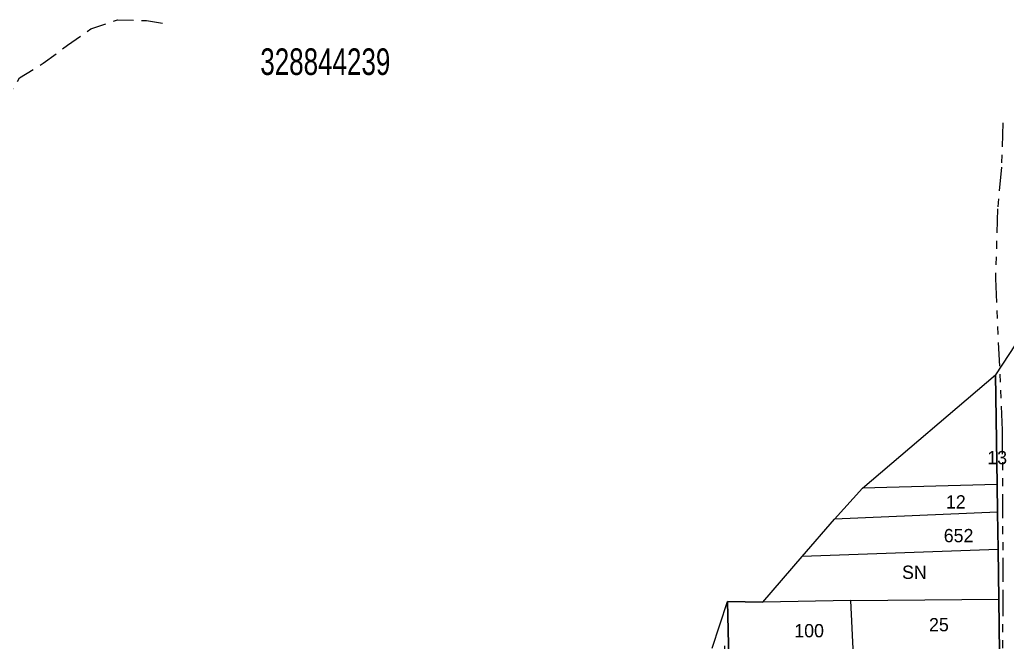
# Model space of a CAD drawing. Extents: x 203604 to 204690, y 4848469 to 4850418.
# Drawn here: x 204225.5 to 204411.3, y 4848835.2 to 4848952.3 of the extents above; entities that cross this region are included whole.
import ezdxf
from ezdxf.enums import TextEntityAlignment as Align

# ---------------------------------------------------------------- set-up
doc = ezdxf.new("R2010")
doc.units = 0
doc.header["$LTSCALE"] = 1.5
doc.header["$MEASUREMENT"] = 0
doc.linetypes.add('TRACO_15', pattern=[3, 2, -1])
doc.linetypes.add('TRACO_25', pattern=[8, 3, -1, 1, -1, 1, -1])
for name, color, linetype in [('CD_MALHA_LOTES', 7, 'CONTINUOUS'), ('CD_TXT_QUADRA', 2, 'CONTINUOUS'), ('RU-QUADRA', 210, 'CONTINUOUS'), ('SV-CAMINHO-TRILHA', 20, 'CONTINUOUS'), ('SV-RUA-NAO-PAV', 7, 'CONTINUOUS'), ('Th_NmrPort', 7, 'CONTINUOUS')]:
    doc.layers.add(name, color=color, linetype=linetype)
doc.styles.add('ARIAL', font='ARIAL.SHX')

msp = doc.modelspace()

# ---------------------------------------------------------------- linework, layer by layer
at = {"layer": 'CD_MALHA_LOTES', "linetype": 'Continuous', "flags": 128}
for points in [[(204415.31, 4848894.96), (204409.1, 4848885.53)], [(204384.05, 4848864.16), (204409.1, 4848885.53)], [(204409.1, 4848885.53), (204409.39, 4848864.85)], [(204378.79, 4848858.37), (204384.05, 4848864.16)], [(204409.39, 4848864.85), (204384.05, 4848864.16)], [(204409.39, 4848864.85), (204409.46, 4848859.69)], [(204372.7, 4848851.33), (204378.79, 4848858.37)], [(204409.46, 4848859.69), (204378.79, 4848858.37)], [(204409.46, 4848859.69), (204409.56, 4848852.68)], [(204365.3, 4848842.78), (204372.7, 4848851.33)], [(204409.56, 4848852.68), (204372.7, 4848851.33)], [(204409.56, 4848852.68), (204409.69, 4848843.31)], [(204355.75, 4848834.11), (204358.65, 4848842.87)], [(204358.89, 4848832.1), (204358.65, 4848842.87)], [(204358.65, 4848842.87), (204365.3, 4848842.78)], [(204381.86, 4848843.05), (204365.3, 4848842.78)], [(204381.86, 4848843.05), (204409.69, 4848843.31)], [(204382.37, 4848832.63), (204381.86, 4848843.05)], [(204409.69, 4848843.31), (204409.83, 4848833.23)]]:
    msp.add_lwpolyline(points, dxfattribs=at)
at = {"layer": 'RU-QUADRA', "linetype": 'Continuous'}
for points in [[(204409.1, 4848885.53, 0.18, 0.18, 0), (204415.31, 4848894.96, 0.18, 0.18, 0)], [(204384.05, 4848864.16, 0.18, 0.18, 0), (204409.1, 4848885.53, 0.18, 0.18, 0)], [(204372.7, 4848851.33, 0.18, 0.18, 0), (204378.79, 4848858.37, 0.18, 0.18, 0)], [(204365.3, 4848842.78, 0.18, 0.18, 0), (204372.7, 4848851.33, 0.18, 0.18, 0)], [(204355.75, 4848834.11, 0.18, 0.18, 0), (204358.65, 4848842.87, 0.18, 0.18, 0)]]:
    msp.add_lwpolyline(points, format="xyseb", dxfattribs=at)
at = {"layer": 'RU-QUADRA', "linetype": 'Continuous', "flags": 128}
for points in [[(204409.83, 4848833.23), (204409.69, 4848843.31), (204409.56, 4848852.68), (204409.46, 4848859.69), (204409.39, 4848864.85), (204409.1, 4848885.53)], [(204358.65, 4848842.87), (204358.89, 4848832.1)]]:
    msp.add_lwpolyline(points, dxfattribs=at)
at = {"layer": 'RU-QUADRA', "linetype": 'Continuous'}
for points in [[(204384.05, 4848864.16), (204378.79, 4848858.37)], [(204365.3, 4848842.78), (204358.65, 4848842.87)]]:
    msp.add_lwpolyline(points, dxfattribs=at)
at = {"layer": 'SV-CAMINHO-TRILHA', "linetype": 'TRACO_15'}
msp.add_polyline3d([(204183.29, 4848908.39, 11.98), (204185.22, 4848913.07, 12.06), (204187.65, 4848917.81, 12.09), (204191.45, 4848921.26, 12.16), (204196.83, 4848921.27, 12.29), (204201.69, 4848923.19, 12.36), (204205.99, 4848926.61, 12.36), (204211.06, 4848927.87, 12.41), (204216.08, 4848929.04, 12.44), (204220.1, 4848932.53, 12.44), (204222.68, 4848936.82, 12.44), (204225.46, 4848941.36, 12.45), (204229.91, 4848944.08, 12.49), (204234.46, 4848947.48, 12.68), (204238.84, 4848950.54, 12.75), (204243.9, 4848952.27, 12.8), (204249.35, 4848952.1, 12.7), (204253.73, 4848951.37, 12.71)], dxfattribs=at)
at = {"layer": 'SV-RUA-NAO-PAV', "linetype": 'TRACO_25'}
msp.add_polyline3d([(204410.46, 4848932.88, 13.44), (204410.19, 4848924.56, 13.44), (204409.47, 4848916.69, 13.44), (204409.07, 4848903.59, 13.42), (204410.34, 4848875.06, 13.4), (204410.47, 4848844.63, 13.4), (204410.24, 4848819.7, 13.4), (204411.75, 4848787.46, 12.9), (204412.78, 4848734.3, 12.27), (204412.54, 4848732.71, 12.27), (204411.66, 4848732.08, 12.27), (204387.87, 4848731.3, 12.26), (204360.98, 4848730.13, 11.95), (204359.51, 4848730.73, 11.95), (204358.9, 4848768.64, 12.13), (204358.6, 4848818.22, 13.1), (204358.18, 4848834.53, 13.1)], dxfattribs=at)

# ---------------------------------------------------------------- texts
at = {"layer": 'CD_TXT_QUADRA', "style": 'ARIAL', "width": 0.7}
msp.add_text('328844239', height=5, dxfattribs=at).set_placement((204270.739267, 4848941.889523))
at = {"layer": 'Th_NmrPort', "color": 1}
for s, p in [('13', (204407.536667, 4848869.94)), ('12', (204399.756667, 4848861.61)), ('652', (204399.343333, 4848855.27)), ('SN', (204391.496667, 4848848.38)), ('25', (204396.573333, 4848838.52)), ('100', (204371.22, 4848837.39))]:
    msp.add_text(s, height=2.5, dxfattribs=at).set_placement(p, align=Align.MIDDLE_LEFT)

doc.saveas('drawing.dxf')
